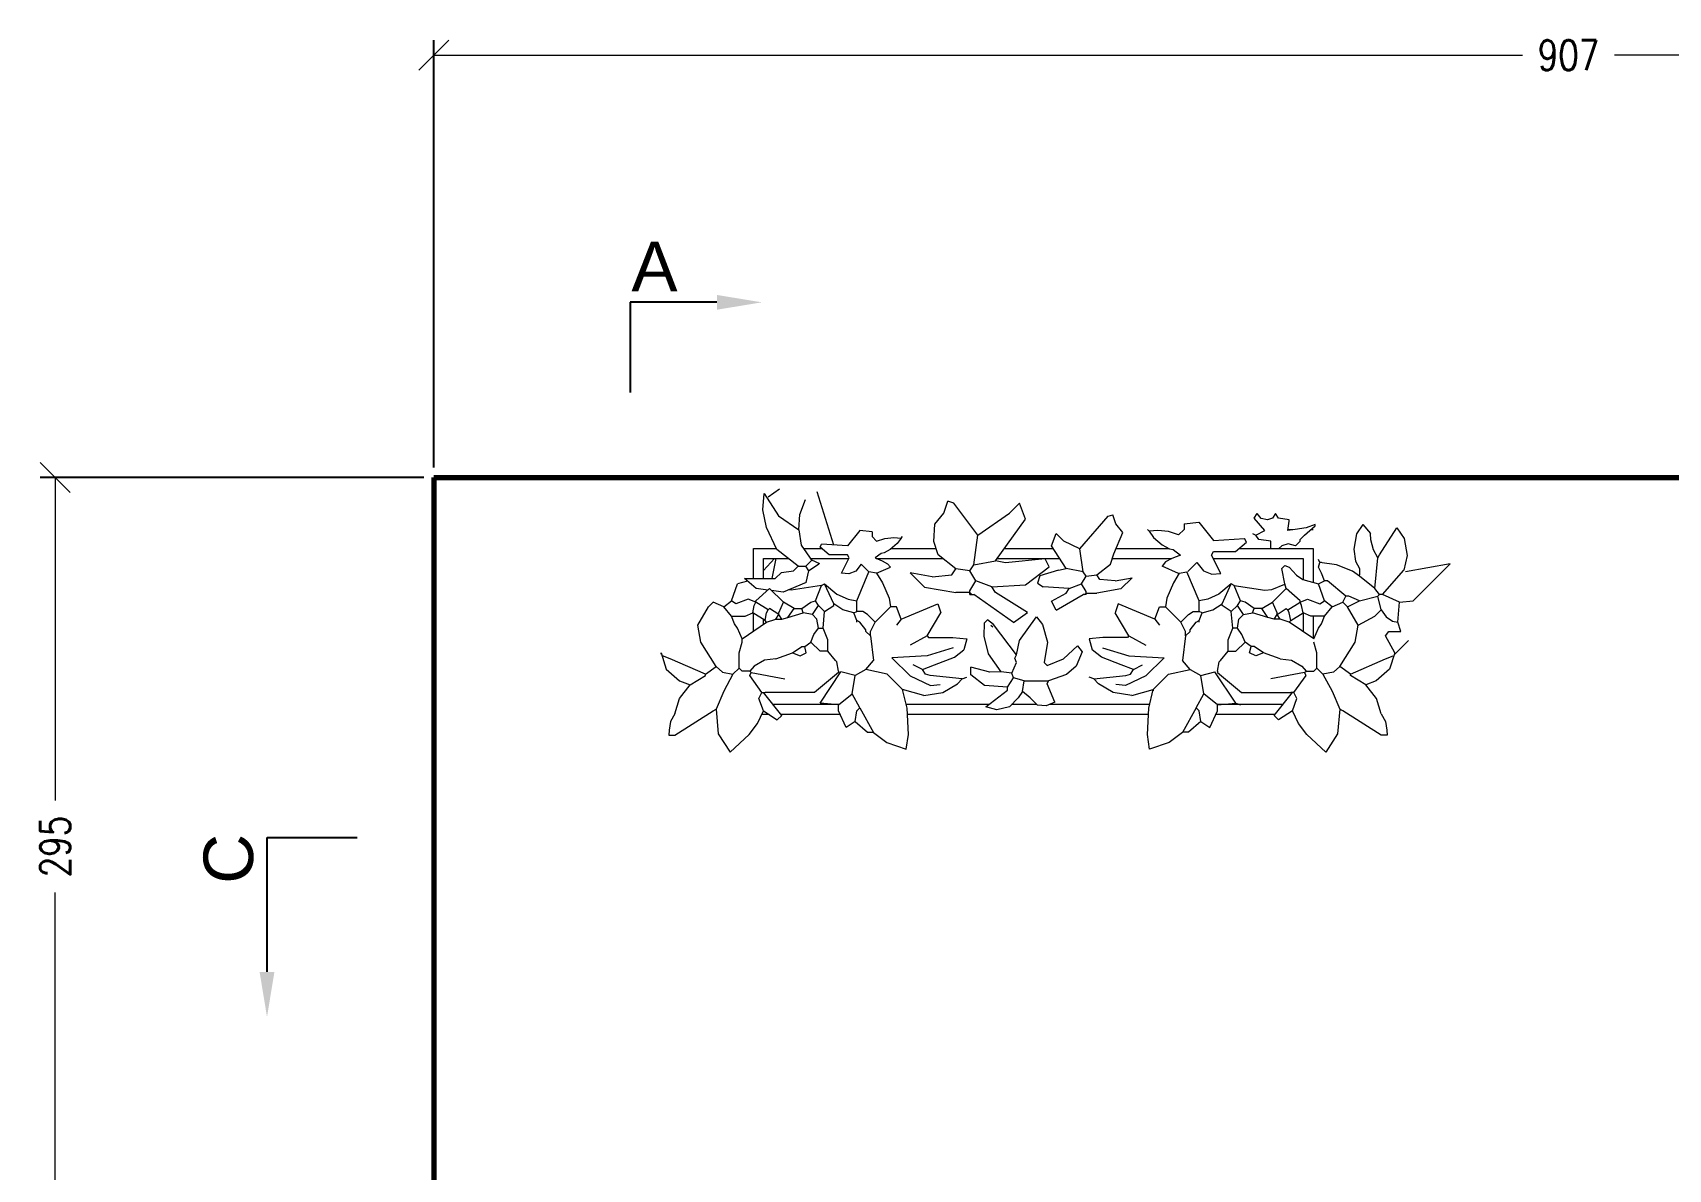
# Model space of a CAD drawing. Header units: inches. Extents: x 13.7 to 27.3, y 9.2 to 21.7.
# Drawn here: x 13.71 to 20.25, y 17.14 to 21.68 of the extents above; entities that cross this region are included whole.
import ezdxf
from ezdxf import colors
from ezdxf.entities.mleader import LeaderData, LeaderLine
from ezdxf.math import Vec2, Vec3

# ---------------------------------------------------------------- set-up
doc = ezdxf.new("R2010")
doc.units = ezdxf.units.IN
doc.header["$MEASUREMENT"] = 0
for name, color, linetype, lineweight in [('A-FLOR-FTPT', 6, 'Continuous', 70), ('A-FURN', 8, 'Continuous', 18), ('a-quote', 7, 'Continuous', 13), ('linee di sezione', 3, 'Continuous', 13), ('piante', 94, 'Continuous', 13)]:
    doc.layers.add(name, color=color, linetype=linetype, lineweight=lineweight)
doc.styles.add('ARIAL', font='Arial.ttf')
doc.styles.add('E-ROMANS', font='romans.shx', dxfattribs={"width": 0.8})
doc.styles.get("Standard").update_dxf_attribs({"font": 'Arial.ttf'})
doc.dimstyles.new('E-0100_TICK_12', dxfattribs={"dimscale": 0.001, "dimtxt": 120, "dimasz": 120, "dimexe": 60, "dimexo": 40, "dimgap": 60, "dimtad": 0, "dimzin": 0, "dimdsep": 46, "dimtxsty": 'E-ROMANS', "dimblk": 'OBLIQUE', "dimcen": 60, "dimclrd": 256, "dimclre": 256, "dimclrt": 256, "dimadec": 0, "dimazin": 0, "dimtfac": 1, "dimtmove": 1, "dimatfit": 3, "dimldrblk": 'OPEN90', "dimfxl": 1, "dimtfill": 1, "dimtolj": 1, "dimtzin": 0, "dimlwd": -1, "dimarcsym": 0})

# ---------------------------------------------------------------- blocks, each defined once
blk = doc.blocks.new('_Oblique')
at = {"color": 0, "linetype": 'ByBlock', "lineweight": -2}
blk.add_line((-0.5, -0.5), (0.5, 0.5), dxfattribs=at)
blk = doc.blocks.new('*D19')
at = {"layer": 'linee di sezione', "lineweight": -2, "transparency": 16777216}
for p, q in [((15.3159, 19.9417), (15.3159, 21.6493)), ((24.3859, 20.0117), (24.3859, 21.6493))]:
    blk.add_line(p, q, dxfattribs=at)
at = {"layer": 'linee di sezione', "transparency": 16777216}
for p, q in [((15.3159, 21.5893), (19.6675, 21.5893)), ((24.3859, 21.5893), (20.0343, 21.5893))]:
    blk.add_line(p, q, dxfattribs=at)
at = {"layer": 'linee di sezione', "transparency": 16777216, "xscale": 0.12, "yscale": 0.12, "zscale": 0.12, "rotation": 180}
blk.add_blockref('_Oblique', (15.3159, 21.5893), dxfattribs=at)
at = {"layer": 'linee di sezione', "transparency": 16777216, "xscale": 0.12, "yscale": 0.12, "zscale": 0.12}
blk.add_blockref('_Oblique', (24.3859, 21.5893), dxfattribs=at)
at = {"layer": 'linee di sezione', "lineweight": 13, "transparency": 16777216, "insert": (19.8509, 21.5893), "char_height": 0.12, "attachment_point": 5, "style": 'E-ROMANS', "bg_fill": 3, "box_fill_scale": 1.25, "bg_fill_color": 256, "bg_fill_true_color": 13158600, "bg_fill_transparency": 0}
blk.add_mtext('\\A1;907', dxfattribs=at)
blk = doc.blocks.new('_Open90')
at = {"color": 0, "linetype": 'ByBlock', "lineweight": -2}
for p, q in [((0, 0), (-1, 0)), ((-0.5, 0.5), (0, 0)), ((0, 0), (-0.5, -0.5))]:
    blk.add_line(p, q, dxfattribs=at)
blk = doc.blocks.new('*D29')
at = {"layer": 'linee di sezione', "lineweight": -2, "transparency": 16777216}
for p, q in [((15.2759, 19.9017), (13.742, 19.9017)), ((15.2759, 16.9517), (13.742, 16.9517))]:
    blk.add_line(p, q, dxfattribs=at)
at = {"layer": 'linee di sezione', "transparency": 16777216}
for p, q in [((13.802, 19.9017), (13.802, 18.6102)), ((13.802, 16.9517), (13.802, 18.2433))]:
    blk.add_line(p, q, dxfattribs=at)
at = {"layer": 'linee di sezione', "transparency": 16777216, "xscale": 0.12, "yscale": 0.12, "zscale": 0.12}
for p, rotation in [((13.802, 19.9017), 90), ((13.802, 16.9517), 270)]:
    blk.add_blockref('_Oblique', p, dxfattribs=dict(at, rotation=rotation))
at = {"layer": 'linee di sezione', "lineweight": 13, "transparency": 16777216, "insert": (13.802, 18.4267), "char_height": 0.12, "attachment_point": 5, "rotation": 90, "style": 'E-ROMANS', "bg_fill": 3, "box_fill_scale": 1.25, "bg_fill_color": 256, "bg_fill_true_color": 13158600, "bg_fill_transparency": 0}
blk.add_mtext('\\A1;295', dxfattribs=at)

msp = doc.modelspace()

# ---------------------------------------------------------------- linework, layer by layer
at = {"layer": 'A-FLOR-FTPT'}
for q in [(21.2459, 19.9017), (15.3159, 16.9517)]:
    msp.add_line((15.3159, 19.9017), q, dxfattribs=at)
at = {"layer": 'A-FURN'}
for points in [[(16.5933, 19.4982), (16.5933, 19.6181), (16.6844, 19.6181)], [(16.7931, 19.6181), (16.8647, 19.6181)], [(17.1451, 19.6181), (17.3225, 19.6181)], [(17.5964, 19.6181), (17.7908, 19.6181)], [(18.0424, 19.6181), (18.2525, 19.6181)], [(18.5336, 19.6181), (18.83, 19.6181), (18.83, 19.4824)], [(16.633, 19.4982), (16.633, 19.5784), (16.7318, 19.5784)], [(16.8201, 19.5784), (16.9744, 19.5784)], [(17.083, 19.5784), (17.3484, 19.5784)], [(17.5681, 19.5784), (17.8165, 19.5784)], [(18.0274, 19.5784), (18.2657, 19.5784)], [(18.4306, 19.5784), (18.7903, 19.5784), (18.7903, 19.4942)], [(16.5933, 19.2877), (16.5933, 19.3583)], [(18.7903, 19.36), (18.7903, 19.2854)], [(16.633, 19.315), (16.633, 19.3335)], [(18.83, 19.3479), (18.83, 19.2581)], [(16.933, 18.9941), (16.6718, 18.9941)], [(17.5341, 18.9941), (17.2034, 18.9941)], [(17.7259, 18.9941), (17.6246, 18.9941)], [(18.1769, 18.9941), (17.7758, 18.9941)], [(16.6554, 18.9544), (16.6261, 18.9544)], [(16.9391, 18.9544), (16.7036, 18.9544)], [(18.1722, 18.9544), (17.2081, 18.9544)], [(18.6766, 18.9544), (18.4411, 18.9544)]]:
    msp.add_lwpolyline(points, dxfattribs=at)
at = {"layer": 'piante'}
for p, q in [((16.6309, 19.772), (16.6354, 19.8376)), ((16.6354, 19.8376), (16.6936, 19.7485)), ((16.6523, 19.8248), (16.6969, 19.856)), ((16.7786, 19.7532), (16.801, 19.8142)), ((16.8456, 19.8453), (16.9135, 19.6322)), ((16.6444, 19.7016), (16.6309, 19.772)), ((16.6936, 19.7485), (16.7742, 19.6923)), ((16.7742, 19.6923), (16.7786, 19.7532)), ((17.3174, 19.715), (17.3545, 19.759)), ((17.3545, 19.759), (17.3703, 19.8066)), ((17.3942, 19.7987), (17.3703, 19.8066)), ((17.4895, 19.6716), (17.3942, 19.7987)), ((17.4895, 19.6716), (17.6165, 19.759)), ((17.6165, 19.759), (17.6562, 19.7987)), ((17.68, 19.7352), (17.6562, 19.7987)), ((17.8981, 19.6167), (18.011, 19.7467)), ((18.011, 19.7467), (18.0293, 19.7528)), ((18.0415, 19.7162), (18.0293, 19.7528)), ((18.5945, 19.7388), (18.6067, 19.7572)), ((18.6221, 19.7372), (18.6067, 19.7572)), ((18.68, 19.7572), (18.668, 19.7394)), ((18.6922, 19.7388), (18.68, 19.7572)), ((16.6862, 19.6143), (16.6444, 19.7016)), ((16.7742, 19.6923), (16.7842, 19.6313)), ((17.0179, 19.69), (16.969, 19.6289)), ((17.0668, 19.6839), (17.0179, 19.69)), ((17.0668, 19.6839), (17.0668, 19.6655)), ((17.3137, 19.6462), (17.3174, 19.715)), ((17.5609, 19.5684), (17.68, 19.7352)), ((18.0333, 19.5971), (18.07, 19.6823)), ((18.07, 19.6823), (18.0415, 19.7162)), ((18.1748, 19.6869), (18.1675, 19.6942)), ((18.2088, 19.6897), (18.1748, 19.6869)), ((18.1748, 19.6869), (18.1926, 19.6615)), ((18.2519, 19.6855), (18.2088, 19.6897)), ((18.2921, 19.6723), (18.2519, 19.6855)), ((18.3141, 19.6942), (18.2921, 19.6723)), ((18.3141, 19.7162), (18.3727, 19.7236)), ((18.3141, 19.7162), (18.3141, 19.6942)), ((18.3727, 19.7236), (18.4314, 19.6503)), ((18.6372, 19.69), (18.5945, 19.7388)), ((18.6006, 19.6716), (18.6372, 19.69)), ((18.6472, 19.7328), (18.6221, 19.7372)), ((18.668, 19.7394), (18.6472, 19.7328)), ((18.7349, 19.7327), (18.6922, 19.7388)), ((18.7288, 19.69), (18.7349, 19.7266)), ((18.7578, 19.6935), (18.7288, 19.69)), ((18.7349, 19.7266), (18.7349, 19.7327)), ((18.8026, 19.7), (18.7578, 19.6935)), ((18.796, 19.6716), (18.8388, 19.7083)), ((18.8388, 19.7144), (18.8026, 19.7)), ((18.8388, 19.7083), (18.8388, 19.7144)), ((19.0281, 19.7144), (19.003, 19.676)), ((19.0281, 19.7144), (19.0587, 19.6778)), ((19.0953, 19.5922), (19.1651, 19.7001)), ((19.1651, 19.7001), (19.1939, 19.6574)), ((16.7718, 19.5471), (16.6862, 19.6143)), ((16.7842, 19.6313), (16.8257, 19.5702)), ((16.8591, 19.6228), (16.8652, 19.635)), ((16.8957, 19.5922), (16.8591, 19.6228)), ((16.969, 19.6289), (16.8652, 19.635)), ((17.0668, 19.6655), (17.0851, 19.6472)), ((17.0851, 19.6472), (17.1186, 19.6582)), ((17.1399, 19.6136), (17.1153, 19.6006)), ((17.1186, 19.6582), (17.1545, 19.6618)), ((17.168, 19.6383), (17.1399, 19.6136)), ((17.1545, 19.6618), (17.1828, 19.6594)), ((17.1828, 19.6594), (17.168, 19.6383)), ((17.1828, 19.6594), (17.1889, 19.6655)), ((17.3307, 19.5922), (17.3137, 19.6462)), ((17.4736, 19.5525), (17.4895, 19.6716)), ((17.7841, 19.6285), (17.8024, 19.6774)), ((17.8432, 19.5373), (17.7841, 19.6285)), ((17.8329, 19.6468), (17.8024, 19.6774)), ((17.8981, 19.6167), (17.8329, 19.6468)), ((17.9103, 19.525), (17.8981, 19.6167)), ((18.1926, 19.6615), (18.2263, 19.6319)), ((18.2263, 19.6319), (18.2559, 19.6164)), ((18.2559, 19.6164), (18.2701, 19.6136)), ((18.2701, 19.6136), (18.2994, 19.5916)), ((18.4314, 19.6503), (18.556, 19.6576)), ((18.5193, 19.6063), (18.5633, 19.6429)), ((18.5633, 19.6429), (18.556, 19.6576)), ((18.5883, 19.6778), (18.6006, 19.6716)), ((18.6128, 19.6533), (18.6006, 19.6716)), ((18.6616, 19.6472), (18.6128, 19.6533)), ((18.6616, 19.6167), (18.6616, 19.6472)), ((18.6922, 19.6167), (18.6616, 19.6167)), ((18.7056, 19.629), (18.6922, 19.6167)), ((18.7296, 19.6366), (18.7056, 19.629)), ((18.7594, 19.6289), (18.7296, 19.6366)), ((18.7716, 19.6411), (18.7594, 19.6289)), ((18.7716, 19.6411), (18.7777, 19.6472)), ((18.7777, 19.6533), (18.796, 19.6716)), ((18.7777, 19.6472), (18.7777, 19.6533)), ((19.003, 19.676), (18.9926, 19.6148)), ((18.9926, 19.6148), (18.9999, 19.5667)), ((19.0604, 19.6519), (19.0587, 19.6778)), ((19.0708, 19.6126), (19.0604, 19.6519)), ((19.1939, 19.6574), (19.2065, 19.5896)), ((16.6768, 19.5784), (16.633, 19.5296)), ((16.668, 19.4982), (16.6841, 19.5784)), ((16.8267, 19.5715), (16.8023, 19.5471)), ((16.8537, 19.5549), (16.8133, 19.5267)), ((16.8578, 19.556), (16.8267, 19.5715)), ((16.969, 19.5922), (16.8957, 19.5922)), ((16.9446, 19.5189), (16.9752, 19.58)), ((16.9752, 19.58), (16.969, 19.5922)), ((17.024, 19.5556), (17.0019, 19.5278)), ((17.0546, 19.525), (17.024, 19.5556)), ((17.1034, 19.5983), (17.079, 19.58)), ((17.079, 19.58), (17.1074, 19.5689)), ((17.1153, 19.6006), (17.1034, 19.5983)), ((17.1074, 19.5689), (17.1287, 19.5572)), ((17.1287, 19.5572), (17.1401, 19.5434)), ((17.4021, 19.5367), (17.3307, 19.5922)), ((17.4577, 19.5287), (17.4736, 19.5525)), ((17.4736, 19.5525), (17.5609, 19.5684)), ((17.6006, 19.5605), (17.5609, 19.5684)), ((17.7594, 19.5764), (17.6006, 19.5605)), ((17.7753, 19.5446), (17.7594, 19.5764)), ((17.9653, 19.5128), (18.0203, 19.5556)), ((18.0203, 19.5556), (18.0333, 19.5971)), ((18.2398, 19.5642), (18.2261, 19.5476)), ((18.2653, 19.5783), (18.2398, 19.5642)), ((18.2994, 19.5916), (18.2653, 19.5783)), ((18.3287, 19.5257), (18.3654, 19.5623)), ((18.3654, 19.5623), (18.3919, 19.5289)), ((18.424, 19.5916), (18.4314, 19.6063)), ((18.4607, 19.5183), (18.424, 19.5916)), ((18.4314, 19.6063), (18.5193, 19.6063)), ((18.7044, 19.5373), (18.7166, 19.5495)), ((18.7166, 19.5495), (18.7349, 19.5434)), ((18.8571, 19.5617), (18.851, 19.5739)), ((18.851, 19.5434), (18.8571, 19.5617)), ((18.9237, 19.5525), (18.8571, 19.5617)), ((18.8632, 19.5617), (18.8571, 19.5617)), ((18.9873, 19.5273), (18.9237, 19.5525)), ((18.9999, 19.5667), (19.0159, 19.5373)), ((19.0892, 19.58), (19.0708, 19.6126)), ((19.077, 19.4579), (19.0892, 19.58)), ((19.0892, 19.58), (19.0953, 19.5922)), ((19.2065, 19.5896), (19.1931, 19.5312)), ((19.3772, 19.5565), (19.1992, 19.525)), ((19.2297, 19.409), (19.3772, 19.5565)), ((16.5689, 19.4879), (16.5292, 19.4762)), ((16.5568, 19.4982), (16.6801, 19.4982)), ((16.6041, 19.4578), (16.557, 19.4982)), ((16.6801, 19.4982), (16.7046, 19.5226)), ((16.7046, 19.5226), (16.7534, 19.5288)), ((16.8042, 19.4826), (16.7115, 19.4437)), ((16.7534, 19.5288), (16.7718, 19.5471)), ((16.7718, 19.5471), (16.8023, 19.5471)), ((16.8145, 19.5288), (16.8023, 19.5471)), ((16.8042, 19.4826), (16.8145, 19.5288)), ((16.9739, 19.516), (16.9446, 19.5189)), ((17.0019, 19.5278), (16.9739, 19.516)), ((17.0057, 19.409), (17.0546, 19.525)), ((17.0851, 19.5189), (17.0546, 19.525)), ((17.0851, 19.5189), (17.1401, 19.5434)), ((17.0851, 19.5189), (17.1085, 19.4808)), ((17.2189, 19.5202), (17.2772, 19.4629)), ((17.3068, 19.5049), (17.2189, 19.5202)), ((17.3068, 19.5049), (17.3862, 19.5128)), ((17.3862, 19.5128), (17.4021, 19.5367)), ((17.4577, 19.5287), (17.4021, 19.5367)), ((17.4815, 19.489), (17.4577, 19.5287)), ((17.4577, 19.4493), (17.4815, 19.489)), ((17.5451, 19.4652), (17.4815, 19.489)), ((17.68, 19.4731), (17.7753, 19.5446)), ((17.738, 19.508), (17.7279, 19.4788)), ((17.8126, 19.5312), (17.738, 19.508)), ((17.8126, 19.5312), (17.8432, 19.5373)), ((17.9103, 19.525), (17.8432, 19.5373)), ((17.9042, 19.4762), (17.9226, 19.5067)), ((17.9226, 19.5067), (17.9103, 19.525)), ((17.9226, 19.5067), (17.9653, 19.5128)), ((17.9775, 19.4945), (17.9653, 19.5128)), ((18.0386, 19.4884), (17.9775, 19.4945)), ((18.0386, 19.4884), (18.1062, 19.5001)), ((18.1062, 19.5001), (18.0614, 19.4561)), ((18.2921, 19.5183), (18.2261, 19.5476)), ((18.2951, 19.5189), (18.2717, 19.4808)), ((18.2951, 19.5189), (18.3257, 19.525)), ((18.3746, 19.409), (18.3257, 19.525)), ((18.3919, 19.5289), (18.4256, 19.5148)), ((18.4256, 19.5148), (18.4607, 19.5183)), ((18.7166, 19.4762), (18.7044, 19.5373)), ((18.7349, 19.5434), (18.764, 19.5109)), ((18.764, 19.5109), (18.7891, 19.4945)), ((18.7891, 19.4945), (18.851, 19.4762)), ((18.8632, 19.5189), (18.851, 19.5434)), ((18.851, 19.4762), (18.8754, 19.4884)), ((18.8754, 19.4884), (18.8632, 19.5189)), ((18.8877, 19.4884), (18.8754, 19.4884)), ((18.961, 19.4273), (18.8877, 19.4884)), ((19.0159, 19.5067), (18.9873, 19.5273)), ((19.0159, 19.5373), (19.0159, 19.5128)), ((19.0159, 19.5067), (19.0159, 19.5128)), ((19.077, 19.4579), (19.0159, 19.5067)), ((19.1075, 19.4334), (19.1931, 19.5312)), ((16.5048, 19.409), (16.5292, 19.4762)), ((16.6025, 19.409), (16.6575, 19.4579)), ((16.6506, 19.4517), (16.6041, 19.4578)), ((16.7125, 19.4029), (16.6575, 19.4579)), ((16.7115, 19.4437), (16.6656, 19.4498)), ((16.743, 19.4517), (16.7327, 19.4526)), ((16.8652, 19.4701), (16.743, 19.4517)), ((16.8408, 19.409), (16.8652, 19.4701)), ((16.8652, 19.4701), (16.8774, 19.4762)), ((16.9141, 19.3968), (16.8774, 19.4762)), ((16.8774, 19.4762), (16.9268, 19.4349)), ((16.9268, 19.4349), (16.9716, 19.4149)), ((17.1085, 19.4808), (17.1354, 19.4196)), ((17.1354, 19.4196), (17.1401, 19.3846)), ((17.2772, 19.4629), (17.4021, 19.4414)), ((17.4577, 19.4414), (17.4021, 19.4414)), ((17.4577, 19.4414), (17.4577, 19.4493)), ((17.4656, 19.4334), (17.4577, 19.4414)), ((17.4577, 19.4334), (17.4577, 19.4414)), ((17.4577, 19.4334), (17.4656, 19.4334)), ((17.4656, 19.4334), (17.4736, 19.4334)), ((17.6324, 19.3223), (17.4736, 19.4334)), ((17.5451, 19.4652), (17.68, 19.4731)), ((17.5609, 19.4414), (17.5451, 19.4652)), ((17.688, 19.362), (17.5609, 19.4414)), ((17.7279, 19.4788), (17.7515, 19.464)), ((17.8554, 19.4579), (17.7515, 19.464)), ((17.7847, 19.4076), (17.8432, 19.4395)), ((17.8028, 19.3715), (17.9103, 19.4334)), ((17.8432, 19.4395), (17.8554, 19.4579)), ((17.8554, 19.4579), (17.9042, 19.4762)), ((17.9226, 19.4456), (17.9042, 19.4762)), ((17.9165, 19.4334), (17.9103, 19.4334)), ((17.9165, 19.4334), (17.9226, 19.4395)), ((17.9226, 19.4334), (17.9165, 19.4334)), ((17.9226, 19.4395), (17.9226, 19.4456)), ((17.9226, 19.4395), (17.9653, 19.4395)), ((17.9226, 19.4334), (17.9226, 19.4395)), ((18.0614, 19.4561), (17.9653, 19.4395)), ((18.2448, 19.4196), (18.2402, 19.3846)), ((18.2717, 19.4808), (18.2448, 19.4196)), ((18.4535, 19.4349), (18.4086, 19.4149)), ((18.5028, 19.4762), (18.4535, 19.4349)), ((18.4662, 19.3968), (18.5028, 19.4762)), ((18.515, 19.4701), (18.5028, 19.4762)), ((18.515, 19.4701), (18.6372, 19.4517)), ((18.5395, 19.409), (18.515, 19.4701)), ((18.6372, 19.4517), (18.6649, 19.4541)), ((18.6649, 19.4541), (18.7171, 19.4748)), ((18.6678, 19.4029), (18.7227, 19.4579)), ((18.7227, 19.4579), (18.7166, 19.4762)), ((18.7777, 19.409), (18.7227, 19.4579)), ((18.8754, 19.409), (18.851, 19.4762)), ((18.9487, 19.4029), (18.961, 19.4273)), ((18.9732, 19.4273), (18.961, 19.4273)), ((19.0159, 19.409), (18.9732, 19.4273)), ((19.0159, 19.409), (19.0892, 19.4273)), ((19.0953, 19.4334), (19.077, 19.4579)), ((19.0892, 19.4273), (19.0953, 19.4334)), ((19.1014, 19.3723), (19.0892, 19.4273)), ((19.1075, 19.4334), (19.0953, 19.4334)), ((19.1747, 19.4029), (19.1075, 19.4334)), ((16.3704, 19.3113), (16.4132, 19.3846)), ((16.4132, 19.3846), (16.4315, 19.4029)), ((16.4743, 19.3846), (16.4315, 19.4029)), ((16.4743, 19.3846), (16.5048, 19.409)), ((16.5048, 19.3479), (16.4743, 19.3846)), ((16.5231, 19.3968), (16.5048, 19.409)), ((16.572, 19.4151), (16.5231, 19.3968)), ((16.5598, 19.3479), (16.5903, 19.3601)), ((16.6025, 19.4029), (16.572, 19.4151)), ((16.5903, 19.3601), (16.5964, 19.3907)), ((16.6392, 19.3296), (16.5903, 19.3601)), ((16.5964, 19.3907), (16.6025, 19.4029)), ((16.6025, 19.4029), (16.6025, 19.409)), ((16.6514, 19.3723), (16.6025, 19.4029)), ((16.6392, 19.3296), (16.6453, 19.3601)), ((16.6453, 19.3601), (16.6514, 19.3723)), ((16.6575, 19.3784), (16.6514, 19.3723)), ((16.6942, 19.354), (16.6575, 19.3784)), ((16.682, 19.3357), (16.6942, 19.354)), ((16.6942, 19.3601), (16.7125, 19.4029)), ((16.6942, 19.354), (16.6942, 19.3601)), ((16.7064, 19.3357), (16.6942, 19.354)), ((16.7553, 19.3784), (16.7125, 19.4029)), ((16.7308, 19.3418), (16.7553, 19.3784)), ((16.7308, 19.3418), (16.7919, 19.3601)), ((16.7553, 19.3784), (16.7858, 19.3784)), ((16.7858, 19.3784), (16.8224, 19.4029)), ((16.7919, 19.3601), (16.7858, 19.3784)), ((16.8286, 19.354), (16.7919, 19.3601)), ((16.8224, 19.4029), (16.8408, 19.409)), ((16.8286, 19.354), (16.853, 19.3907)), ((16.8469, 19.3357), (16.8286, 19.354)), ((16.853, 19.3907), (16.8408, 19.409)), ((16.8774, 19.3662), (16.853, 19.3907)), ((16.8713, 19.299), (16.8774, 19.3662)), ((16.8774, 19.3662), (16.9141, 19.3907)), ((16.9507, 19.3723), (16.9141, 19.3968)), ((16.9141, 19.3907), (16.9141, 19.3968)), ((16.9935, 19.3601), (16.9507, 19.3723)), ((16.9716, 19.4149), (17.0057, 19.409)), ((16.9935, 19.3601), (17.0057, 19.3662)), ((17.0057, 19.3296), (16.9935, 19.3601)), ((17.0057, 19.3662), (17.0057, 19.409)), ((17.0301, 19.3662), (17.0057, 19.3662)), ((17.0485, 19.354), (17.0301, 19.3662)), ((17.079, 19.3235), (17.0485, 19.354)), ((17.079, 19.3235), (17.1401, 19.3846)), ((17.1645, 19.3846), (17.1401, 19.3846)), ((17.1828, 19.3357), (17.1645, 19.3846)), ((17.1828, 19.3357), (17.3294, 19.3968)), ((17.2867, 19.2685), (17.3416, 19.3601)), ((17.3294, 19.3968), (17.3416, 19.3601)), ((17.6324, 19.3223), (17.688, 19.362)), ((17.8028, 19.3715), (17.7847, 19.4076)), ((18.0508, 19.3968), (18.0386, 19.3601)), ((18.0936, 19.2685), (18.0386, 19.3601)), ((18.1974, 19.3357), (18.0508, 19.3968)), ((18.1974, 19.3357), (18.2157, 19.3846)), ((18.2157, 19.3846), (18.2402, 19.3846)), ((18.3013, 19.3235), (18.2402, 19.3846)), ((18.3013, 19.3235), (18.3318, 19.354)), ((18.3318, 19.354), (18.3501, 19.3662)), ((18.3501, 19.3662), (18.3746, 19.3662)), ((18.4086, 19.4149), (18.3746, 19.409)), ((18.3746, 19.3662), (18.3746, 19.409)), ((18.3868, 19.3601), (18.3746, 19.3662)), ((18.3746, 19.3296), (18.3868, 19.3601)), ((18.3868, 19.3601), (18.4295, 19.3723)), ((18.4295, 19.3723), (18.4662, 19.3968)), ((18.4662, 19.3907), (18.4662, 19.3968)), ((18.5028, 19.3662), (18.4662, 19.3907)), ((18.5028, 19.3662), (18.5273, 19.3907)), ((18.5089, 19.299), (18.5028, 19.3662)), ((18.5273, 19.3907), (18.5395, 19.409)), ((18.5517, 19.354), (18.5273, 19.3907)), ((18.5334, 19.3357), (18.5517, 19.354)), ((18.5578, 19.4029), (18.5395, 19.409)), ((18.5517, 19.354), (18.5883, 19.3601)), ((18.5945, 19.3784), (18.5578, 19.4029)), ((18.5883, 19.3601), (18.5945, 19.3784)), ((18.6494, 19.3418), (18.5883, 19.3601)), ((18.625, 19.3784), (18.5945, 19.3784)), ((18.625, 19.3784), (18.6678, 19.4029)), ((18.6494, 19.3418), (18.625, 19.3784)), ((18.6861, 19.3601), (18.6678, 19.4029)), ((18.6739, 19.3357), (18.6861, 19.354)), ((18.6861, 19.354), (18.7227, 19.3784)), ((18.6861, 19.354), (18.6861, 19.3601)), ((18.6983, 19.3357), (18.6861, 19.354)), ((18.7227, 19.3784), (18.7288, 19.3723)), ((18.7288, 19.3723), (18.7777, 19.4029)), ((18.7349, 19.3601), (18.7288, 19.3723)), ((18.7411, 19.3296), (18.7349, 19.3601)), ((18.7411, 19.3296), (18.7899, 19.3601)), ((18.7777, 19.4029), (18.8082, 19.4151)), ((18.7777, 19.4029), (18.7777, 19.409)), ((18.7838, 19.3907), (18.7777, 19.4029)), ((18.7899, 19.3601), (18.7838, 19.3907)), ((18.8205, 19.3479), (18.7899, 19.3601)), ((18.8082, 19.4151), (18.8571, 19.3968)), ((18.8571, 19.3968), (18.8754, 19.409)), ((18.906, 19.3846), (18.8754, 19.409)), ((18.8754, 19.3479), (18.906, 19.3846)), ((18.906, 19.3846), (18.9487, 19.4029)), ((18.9671, 19.3846), (18.9487, 19.4029)), ((18.9671, 19.3846), (19.0159, 19.409)), ((19.0098, 19.3113), (18.9671, 19.3846)), ((19.077, 19.3479), (19.1014, 19.3723)), ((19.1014, 19.3723), (19.1216, 19.3444)), ((19.1686, 19.3235), (19.1747, 19.4029)), ((19.1747, 19.4029), (19.2297, 19.409)), ((16.3826, 19.2441), (16.3704, 19.3113)), ((16.517, 19.3174), (16.5048, 19.3479)), ((16.5048, 19.3479), (16.5598, 19.3479)), ((16.5292, 19.299), (16.517, 19.3174)), ((16.5476, 19.2563), (16.5292, 19.299)), ((16.5476, 19.2563), (16.6453, 19.3235)), ((16.6453, 19.3235), (16.6392, 19.3296)), ((16.6453, 19.3235), (16.682, 19.3357)), ((16.682, 19.3357), (16.7064, 19.3357)), ((16.7064, 19.3357), (16.7308, 19.3418)), ((16.8347, 19.2746), (16.853, 19.299)), ((16.853, 19.299), (16.8469, 19.3357)), ((16.853, 19.299), (16.8713, 19.299)), ((16.8897, 19.2533), (16.8713, 19.299)), ((17.0179, 19.3235), (17.0057, 19.3296)), ((17.0057, 19.3235), (17.0057, 19.3296)), ((17.0423, 19.2929), (17.0179, 19.3235)), ((17.0423, 19.2868), (17.0423, 19.2929)), ((17.0607, 19.2685), (17.0423, 19.2868)), ((17.0607, 19.2868), (17.079, 19.3235)), ((17.0607, 19.2685), (17.0607, 19.2868)), ((17.1828, 19.3357), (17.1645, 19.3113)), ((17.5154, 19.2675), (17.5161, 19.3207)), ((17.5161, 19.3207), (17.5284, 19.3329)), ((17.5528, 19.3146), (17.5284, 19.3329)), ((17.5496, 19.3028), (17.5416, 19.3107)), ((17.6444, 19.1924), (17.5528, 19.3146)), ((17.6557, 19.2499), (17.7238, 19.3452)), ((17.7238, 19.3451), (17.7483, 19.3146)), ((17.7483, 19.3146), (17.7679, 19.244)), ((18.1974, 19.3357), (18.2157, 19.3113)), ((18.3196, 19.2868), (18.3013, 19.3235)), ((18.3196, 19.2685), (18.3379, 19.2868)), ((18.3196, 19.2685), (18.3196, 19.2868)), ((18.3379, 19.2929), (18.3623, 19.3235)), ((18.3379, 19.2868), (18.3379, 19.2929)), ((18.3623, 19.3235), (18.3746, 19.3296)), ((18.3746, 19.3235), (18.3746, 19.3296)), ((18.4905, 19.2533), (18.5089, 19.299)), ((18.5273, 19.299), (18.5089, 19.299)), ((18.5273, 19.299), (18.5334, 19.3357)), ((18.5456, 19.2746), (18.5273, 19.299)), ((18.6739, 19.3357), (18.6494, 19.3418)), ((18.6983, 19.3357), (18.6739, 19.3357)), ((18.7349, 19.3235), (18.6983, 19.3357)), ((18.7349, 19.3235), (18.7411, 19.3296)), ((18.8327, 19.2563), (18.7349, 19.3235)), ((18.8754, 19.3479), (18.8205, 19.3479)), ((18.8327, 19.2563), (18.851, 19.299)), ((18.851, 19.299), (18.8632, 19.3174)), ((18.8632, 19.3174), (18.8754, 19.3479)), ((18.9976, 19.2441), (19.0098, 19.3113)), ((19.0098, 19.3113), (19.077, 19.3479)), ((19.1198, 19.2685), (19.132, 19.2868)), ((19.1216, 19.3444), (19.1469, 19.3268)), ((19.132, 19.2868), (19.1808, 19.2868)), ((19.1469, 19.3268), (19.1686, 19.3235)), ((19.1808, 19.2868), (19.1686, 19.3235)), ((16.4437, 19.1463), (16.3826, 19.2441)), ((16.5354, 19.2013), (16.5476, 19.2441)), ((16.5476, 19.2441), (16.5476, 19.2563)), ((16.7491, 19.2013), (16.7858, 19.2257)), ((16.7858, 19.2257), (16.798, 19.2257)), ((16.798, 19.2257), (16.8224, 19.2441)), ((16.8041, 19.2013), (16.798, 19.2257)), ((16.8224, 19.2441), (16.8347, 19.2746)), ((16.8591, 19.2074), (16.8224, 19.2441)), ((16.8896, 19.2074), (16.8897, 19.2533)), ((17.0607, 19.2685), (17.0729, 19.1708)), ((17.2867, 19.2685), (17.2195, 19.2319)), ((17.2867, 19.2685), (17.2928, 19.2624)), ((17.2928, 19.2624), (17.3905, 19.2624)), ((17.3905, 19.2624), (17.4455, 19.2563)), ((17.4455, 19.2563), (17.4333, 19.2135)), ((17.5323, 19.197), (17.5154, 19.2675)), ((17.6444, 19.1924), (17.6557, 19.2499)), ((17.7679, 19.244), (17.7544, 19.1619)), ((17.8324, 19.1764), (17.8888, 19.2291)), ((17.8888, 19.2291), (17.9071, 19.2047)), ((17.9897, 19.2624), (17.9348, 19.2563)), ((17.9348, 19.2563), (17.947, 19.2135)), ((18.0875, 19.2624), (17.9897, 19.2624)), ((18.0936, 19.2685), (18.0875, 19.2624)), ((18.0936, 19.2685), (18.1608, 19.2319)), ((18.3196, 19.2685), (18.3074, 19.1708)), ((18.4906, 19.2074), (18.4905, 19.2533)), ((18.5212, 19.2074), (18.5578, 19.2441)), ((18.5578, 19.2441), (18.5456, 19.2746)), ((18.5822, 19.2257), (18.5578, 19.2441)), ((18.5761, 19.2013), (18.5822, 19.2257)), ((18.5945, 19.2257), (18.5822, 19.2257)), ((18.6311, 19.2013), (18.5945, 19.2257)), ((18.8449, 19.2013), (18.8327, 19.2441)), ((18.9365, 19.1463), (18.9976, 19.2441)), ((19.1564, 19.2013), (19.1198, 19.2685)), ((19.1564, 19.1952), (19.2114, 19.2502)), ((16.2238, 19.2013), (16.2446, 19.1358)), ((16.2238, 19.1952), (16.2238, 19.2013)), ((16.2605, 19.1769), (16.23, 19.1891)), ((16.401, 19.1158), (16.2605, 19.1769)), ((16.5354, 19.1402), (16.5354, 19.2013)), ((16.6373, 19.171), (16.5952, 19.1475)), ((16.682, 19.1769), (16.6373, 19.171)), ((16.682, 19.1769), (16.7491, 19.2013)), ((16.7491, 19.2013), (16.7797, 19.1891)), ((16.7797, 19.1891), (16.8041, 19.2013)), ((16.8896, 19.2074), (16.8591, 19.2074)), ((16.9202, 19.1708), (16.8896, 19.2074)), ((16.9263, 19.1647), (16.9202, 19.1708)), ((16.9324, 19.128), (16.9263, 19.1647)), ((17.0423, 19.1341), (17.0729, 19.1708)), ((17.2872, 19.1893), (17.1455, 19.1815)), ((17.1455, 19.1815), (17.2188, 19.1086)), ((17.3915, 19.2205), (17.2872, 19.1893)), ((17.3172, 19.1525), (17.3966, 19.183)), ((17.3966, 19.183), (17.4333, 19.2135)), ((17.5833, 19.1252), (17.5323, 19.197)), ((17.6261, 19.1191), (17.6444, 19.1619)), ((17.6383, 19.1802), (17.6444, 19.1924)), ((17.6444, 19.1619), (17.6383, 19.1802)), ((17.7666, 19.1497), (17.7544, 19.1619)), ((17.7666, 19.1497), (17.8324, 19.1764)), ((17.9071, 19.2047), (17.8829, 19.147)), ((17.9836, 19.183), (17.947, 19.2135)), ((18.063, 19.1525), (17.9836, 19.183)), ((17.9887, 19.2205), (18.0931, 19.1893)), ((18.0931, 19.1893), (18.2348, 19.1815)), ((18.2348, 19.1815), (18.1614, 19.1086)), ((18.3379, 19.1341), (18.3074, 19.1708)), ((18.4479, 19.128), (18.454, 19.1647)), ((18.454, 19.1647), (18.4601, 19.1708)), ((18.4601, 19.1708), (18.4906, 19.2074)), ((18.4906, 19.2074), (18.5212, 19.2074)), ((18.6006, 19.1891), (18.5761, 19.2013)), ((18.6311, 19.2013), (18.6006, 19.1891)), ((18.6983, 19.1769), (18.6311, 19.2013)), ((18.6983, 19.1769), (18.743, 19.171)), ((18.743, 19.171), (18.785, 19.1475)), ((18.8449, 19.1402), (18.8449, 19.2013)), ((18.9793, 19.1158), (19.1198, 19.1769)), ((19.1198, 19.1769), (19.1503, 19.1891)), ((19.1564, 19.2013), (19.1356, 19.1358)), ((19.1564, 19.1952), (19.1564, 19.2013)), ((16.2446, 19.1358), (16.2979, 19.0888)), ((16.3399, 19.073), (16.401, 19.1097)), ((16.401, 19.1158), (16.4437, 19.1463)), ((16.401, 19.1097), (16.401, 19.1158)), ((16.4437, 19.1463), (16.469, 19.124)), ((16.469, 19.124), (16.5109, 19.1158)), ((16.5109, 19.1158), (16.4746, 19.0476)), ((16.5109, 19.1158), (16.5354, 19.1402)), ((16.5476, 19.128), (16.5354, 19.1402)), ((16.5781, 19.128), (16.5476, 19.128)), ((16.5952, 19.1475), (16.5781, 19.128)), ((16.5842, 19.1219), (16.5781, 19.128)), ((16.5781, 19.1097), (16.5842, 19.1219)), ((16.627, 19.0425), (16.5781, 19.1097)), ((16.5842, 19.1219), (16.7186, 19.0975)), ((16.9324, 19.1219), (16.8371, 19.0425)), ((16.8591, 18.9998), (16.9428, 19.1252)), ((16.9324, 19.128), (16.9324, 19.1219)), ((16.9996, 19.1097), (16.9428, 19.1252)), ((16.9874, 19.0364), (16.9996, 19.1097)), ((17.0423, 19.1341), (16.9996, 19.1097)), ((17.1279, 19.1158), (17.0423, 19.1341)), ((17.1889, 19.0547), (17.1279, 19.1158)), ((17.2188, 19.1086), (17.3008, 19.0708)), ((17.2683, 19.1341), (17.2317, 19.1525)), ((17.2683, 19.1341), (17.3172, 19.1525)), ((17.2806, 19.1158), (17.2683, 19.1341)), ((17.2989, 19.1097), (17.2806, 19.1158)), ((17.4272, 19.0975), (17.2989, 19.1097)), ((17.4086, 19.077), (17.4272, 19.0975)), ((17.4272, 19.0975), (17.4455, 19.1036)), ((17.5379, 19.1235), (17.4612, 19.1436)), ((17.4612, 19.113), (17.4612, 19.1436)), ((17.5161, 19.0703), (17.4612, 19.113)), ((17.5833, 19.1252), (17.5379, 19.1235)), ((17.6261, 19.1191), (17.5833, 19.1252)), ((17.6078, 19.0642), (17.6322, 19.1008)), ((17.6322, 19.1008), (17.6261, 19.1191)), ((17.675, 19.0886), (17.6322, 19.1008)), ((17.8436, 19.1147), (17.7727, 19.0886)), ((17.8829, 19.147), (17.8436, 19.1147)), ((17.9531, 19.0975), (17.9348, 19.1036)), ((17.9531, 19.0975), (18.0814, 19.1097)), ((17.9716, 19.077), (17.9531, 19.0975)), ((18.1119, 19.1341), (18.063, 19.1525)), ((18.1614, 19.1086), (18.0794, 19.0708)), ((18.0814, 19.1097), (18.0997, 19.1158)), ((18.0997, 19.1158), (18.1119, 19.1341)), ((18.1119, 19.1341), (18.1486, 19.1525)), ((18.1913, 19.0547), (18.2524, 19.1158)), ((18.2524, 19.1158), (18.3379, 19.1341)), ((18.3379, 19.1341), (18.3807, 19.1097)), ((18.3807, 19.1097), (18.4375, 19.1252)), ((18.3929, 19.0364), (18.3807, 19.1097)), ((18.5212, 18.9998), (18.4375, 19.1252)), ((18.4479, 19.128), (18.4479, 19.1219)), ((18.4479, 19.1219), (18.5432, 19.0425)), ((18.796, 19.1219), (18.6616, 19.0975)), ((18.7533, 19.0425), (18.8021, 19.1097)), ((18.785, 19.1475), (18.8021, 19.128)), ((18.796, 19.1219), (18.8021, 19.128)), ((18.8021, 19.1097), (18.796, 19.1219)), ((18.8021, 19.128), (18.8327, 19.128)), ((18.8327, 19.128), (18.8449, 19.1402)), ((18.8693, 19.1158), (18.8449, 19.1402)), ((18.9112, 19.124), (18.8693, 19.1158)), ((18.8693, 19.1158), (18.9056, 19.0476)), ((18.9365, 19.1463), (18.9112, 19.124)), ((18.9793, 19.1158), (18.9365, 19.1463)), ((18.9793, 19.1097), (18.9793, 19.1158)), ((19.0404, 19.073), (18.9793, 19.1097)), ((19.1356, 19.1358), (19.0823, 19.0888)), ((16.2971, 19.0181), (16.3399, 19.073)), ((16.2979, 19.0888), (16.3399, 19.073)), ((16.4746, 19.0476), (16.4437, 18.9753)), ((16.6148, 19.0181), (16.627, 19.0425)), ((16.627, 19.0425), (16.6331, 19.0425)), ((16.7064, 18.9509), (16.6331, 19.0425)), ((16.6331, 19.0425), (16.6392, 19.0425)), ((16.8371, 19.0425), (16.6392, 19.0425)), ((16.9324, 18.9936), (16.9874, 19.0364)), ((17.0179, 18.9814), (16.9874, 19.0364)), ((17.2067, 18.98), (17.1889, 19.0547)), ((17.2745, 19.0303), (17.1889, 19.0547)), ((17.1889, 19.0547), (17.1889, 19.0486)), ((17.2745, 19.0303), (17.3497, 19.0417)), ((17.3008, 19.0708), (17.3393, 19.0747)), ((17.3497, 19.0417), (17.4086, 19.077)), ((17.6078, 19.0642), (17.5161, 19.0703)), ((17.5223, 18.9848), (17.6078, 19.0519)), ((17.6078, 19.0519), (17.6078, 19.0642)), ((17.6689, 19.0458), (17.6505, 19.0214)), ((17.6689, 19.0458), (17.675, 19.0886)), ((17.6994, 19.0214), (17.6689, 19.0458)), ((17.675, 19.0886), (17.7727, 19.0886)), ((17.7666, 19.0764), (17.7727, 19.0886)), ((17.7971, 19.0031), (17.7666, 19.0764)), ((18.0305, 19.0417), (17.9716, 19.077)), ((18.1058, 19.0303), (18.0305, 19.0417)), ((18.0794, 19.0708), (18.0409, 19.0747)), ((18.1058, 19.0303), (18.1913, 19.0547)), ((18.1736, 18.98), (18.1913, 19.0547)), ((18.1913, 19.0547), (18.1913, 19.0486)), ((18.3623, 18.9814), (18.3929, 19.0364)), ((18.4479, 18.9936), (18.3929, 19.0364)), ((18.5432, 19.0425), (18.7411, 19.0425)), ((18.6739, 18.9509), (18.7472, 19.0425)), ((18.7472, 19.0425), (18.7411, 19.0425)), ((18.7533, 19.0425), (18.7472, 19.0425)), ((18.7655, 19.0181), (18.7533, 19.0425)), ((18.9056, 19.0476), (18.9365, 18.9753)), ((19.0823, 19.0888), (19.0404, 19.073)), ((19.0831, 19.0181), (19.0404, 19.073)), ((16.2788, 18.957), (16.2971, 19.0181)), ((16.2788, 18.8715), (16.4315, 18.9692)), ((16.4315, 18.9692), (16.4437, 18.9753)), ((16.4437, 18.9753), (16.4522, 18.8772)), ((16.6092, 18.9183), (16.6331, 18.9692)), ((16.6331, 18.9692), (16.6148, 19.0181)), ((16.6331, 18.9692), (16.6881, 18.9326)), ((16.9324, 18.9936), (16.8591, 18.9998)), ((16.9324, 18.9692), (16.9324, 18.9936)), ((16.9629, 18.902), (16.9324, 18.9692)), ((16.9996, 18.9265), (17.0057, 18.9692)), ((17.0057, 18.9692), (17.0179, 18.9814)), ((17.0179, 18.9814), (17.0721, 18.8831)), ((17.2123, 18.8742), (17.2067, 18.98)), ((17.5659, 18.9737), (17.5223, 18.9848)), ((17.6164, 18.9854), (17.5659, 18.9737)), ((17.6505, 19.0214), (17.6164, 18.9854)), ((17.7286, 18.9913), (17.6994, 19.0214)), ((17.7623, 18.9884), (17.7286, 18.9913)), ((17.7971, 19.0031), (17.7623, 18.9884)), ((18.1679, 18.8742), (18.1736, 18.98)), ((18.3623, 18.9814), (18.3082, 18.8831)), ((18.3746, 18.9692), (18.3623, 18.9814)), ((18.3807, 18.9265), (18.3746, 18.9692)), ((18.4173, 18.902), (18.4479, 18.9692)), ((18.4479, 18.9936), (18.5212, 18.9998)), ((18.4479, 18.9692), (18.4479, 18.9936)), ((18.5212, 18.9998), (18.5395, 18.9936)), ((18.7472, 18.9692), (18.6922, 18.9326)), ((18.7472, 18.9692), (18.7655, 19.0181)), ((18.771, 18.9183), (18.7472, 18.9692)), ((18.9365, 18.9753), (18.9281, 18.8772)), ((18.9487, 18.9692), (18.9365, 18.9753)), ((19.1014, 18.8715), (18.9487, 18.9692)), ((19.1014, 18.957), (19.0831, 19.0181)), ((16.2614, 18.9271), (16.2558, 18.8919)), ((16.2788, 18.957), (16.2614, 18.9271)), ((16.5756, 18.8742), (16.6092, 18.9183)), ((16.6881, 18.9326), (16.7064, 18.9509)), ((16.9996, 18.9265), (16.9629, 18.902)), ((16.9996, 18.9265), (17.0485, 18.8837)), ((18.3807, 18.9265), (18.3318, 18.8837)), ((18.3807, 18.9265), (18.4173, 18.902)), ((18.6922, 18.9326), (18.6739, 18.9509)), ((18.8047, 18.8742), (18.771, 18.9183)), ((19.1014, 18.957), (19.1188, 18.9271)), ((19.1188, 18.9271), (19.1244, 18.8919)), ((16.2558, 18.8919), (16.2544, 18.8715)), ((16.2544, 18.8715), (16.2788, 18.8715)), ((16.4522, 18.8772), (16.4999, 18.8037)), ((16.4999, 18.8037), (16.5756, 18.8742)), ((17.0485, 18.8837), (17.0729, 18.8837)), ((17.0721, 18.8831), (17.1254, 18.8419)), ((17.1254, 18.8419), (17.2039, 18.8155)), ((17.2039, 18.8155), (17.2123, 18.8742)), ((18.1764, 18.8155), (18.1679, 18.8742)), ((18.2549, 18.8419), (18.1764, 18.8155)), ((18.3082, 18.8831), (18.2549, 18.8419)), ((18.3318, 18.8837), (18.3074, 18.8837)), ((18.8804, 18.8037), (18.8047, 18.8742)), ((18.9281, 18.8772), (18.8804, 18.8037)), ((19.1259, 18.8715), (19.1014, 18.8715)), ((19.1244, 18.8919), (19.1259, 18.8715))]:
    msp.add_line(p, q, dxfattribs=at)
at = {"layer": 'piante', "ltscale": 0.05}
for p, q in [((18.7477, 19.6923), (18.7292, 19.6923)), ((18.83, 19.6923), (18.8201, 19.6923))]:
    msp.add_line(p, q, dxfattribs=at)
at = {"layer": 'piante'}
msp.add_lwpolyline([(18.7084, 18.9941), (18.4473, 18.9941)], dxfattribs=at)
for centre, start, end in [((16.8042, 19.4826), 292.46672, 347.19571), ((16.8371, 19.0425), 270.35301, 310.15599), ((18.5432, 19.0425), 229.84401, 269.64699)]:
    msp.add_arc(centre, 0.000000764, start, end, dxfattribs=at)

# ---------------------------------------------------------------- texts
at = {"color": 7, "style": 'ARIAL'}
msp.add_text('A', height=0.198, dxfattribs=at).set_placement((16.1051, 20.6459))
msp.add_text('C', height=0.198, rotation=90, dxfattribs=at).set_placement((14.5929, 18.2778))

# ---------------------------------------------------------------- leaders
at = {"layer": 'a-quote', "lineweight": 13}
ml = msp.add_multileader_mtext('Standard', dxfattribs=at)
ml.set_content('', color=256)
ml.set_leader_properties()
ml.build(insert=Vec2(0, 0))
ml.multileader.update_dxf_attribs({"dogleg_length": 0.36, "arrow_head_size": 0.18})
ctx = ml.context
ctx.base_point, ctx.char_height, ctx.arrow_head_size, ctx.landing_gap_size, ctx.plane_origin, ctx.plane_x_axis, ctx.plane_y_axis = Vec3(16.1002, 20.0617), 0.18, 0.18, 0.09, Vec3(16.6266, 20.6017), Vec3(0, 1), Vec3(-1, 0)
ctx.text_align_type = 2
notes = []
notes.append((ctx, [(0, (1, 1, 0), (16.1002, 20.6017), (0, -1), 0.36, [(0, [(16.6266, 20.6017)], 0, [])])]))
ctx.mtext.insert, ctx.mtext.text_direction, ctx.mtext.rotation, ctx.mtext.alignment, ctx.mtext.flow_direction = Vec3(16.0102, 20.1517), Vec3(0, 1), 1.570796, 3, 5
ml = msp.add_multileader_mtext('Standard', dxfattribs=at)
ml.set_content('', color=256)
ml.set_leader_properties()
ml.build(insert=Vec2(0, 0))
ml.multileader.update_dxf_attribs({"dogleg_length": 0.36, "arrow_head_size": 0.18})
ctx = ml.context
ctx.base_point, ctx.char_height, ctx.arrow_head_size, ctx.landing_gap_size, ctx.plane_origin = Vec3(15.0085, 18.4625), 0.18, 0.18, 0.09, Vec3(14.6485, 17.7454)
notes.append((ctx, [(0, (1, 1, 0), (14.6485, 18.4625), (1, 0), 0.36, [(0, [(14.6485, 17.7454)], 0, [])])]))
ctx.mtext.insert, ctx.mtext.flow_direction = Vec3(15.0985, 18.5525), 5
for ctx, leaders in notes:
    for number, flags, end, landing, length, lines in leaders:
        leader = LeaderData()
        leader.index, (leader.has_last_leader_line, leader.has_dogleg_vector, leader.attachment_direction) = number, flags
        leader.last_leader_point, leader.dogleg_vector, leader.dogleg_length = Vec3(end), Vec3(landing), length
        for number, points, colour, breaks in lines:
            line = LeaderLine()
            line.index, line.vertices, line.color, line.breaks = number, Vec3.list(points), colors.encode_raw_color(colour), breaks
            leader.lines.append(line)
        ctx.leaders.append(leader)

# ---------------------------------------------------------------- next in the draw order: dimensions: what is measured, and where the dimension line sits
at = {"layer": 'linee di sezione', "lineweight": 13}
dim = msp.add_linear_dim(base=(24.3859, 21.5893), p1=(15.3159, 19.9017), p2=(24.3859, 19.9717), text='907', dimstyle='E-0100_TICK_12', dxfattribs=at)
dim.commit()
dim.dimension.update_dxf_attribs({"geometry": '*D19', "text_midpoint": (19.8509, 21.5893)})

# ---------------------------------------------------------------- next in the draw order: dimensions: what is measured, and where the dimension line sits
dim = msp.add_linear_dim(base=(13.802, 16.9517), p1=(15.3159, 19.9017), p2=(15.3159, 16.9517), angle=90, text='295', dimstyle='E-0100_TICK_12', dxfattribs=at)
dim.commit()
dim.dimension.update_dxf_attribs({"geometry": '*D29', "text_midpoint": (13.802, 18.4267)})

doc.saveas('drawing.dxf')
